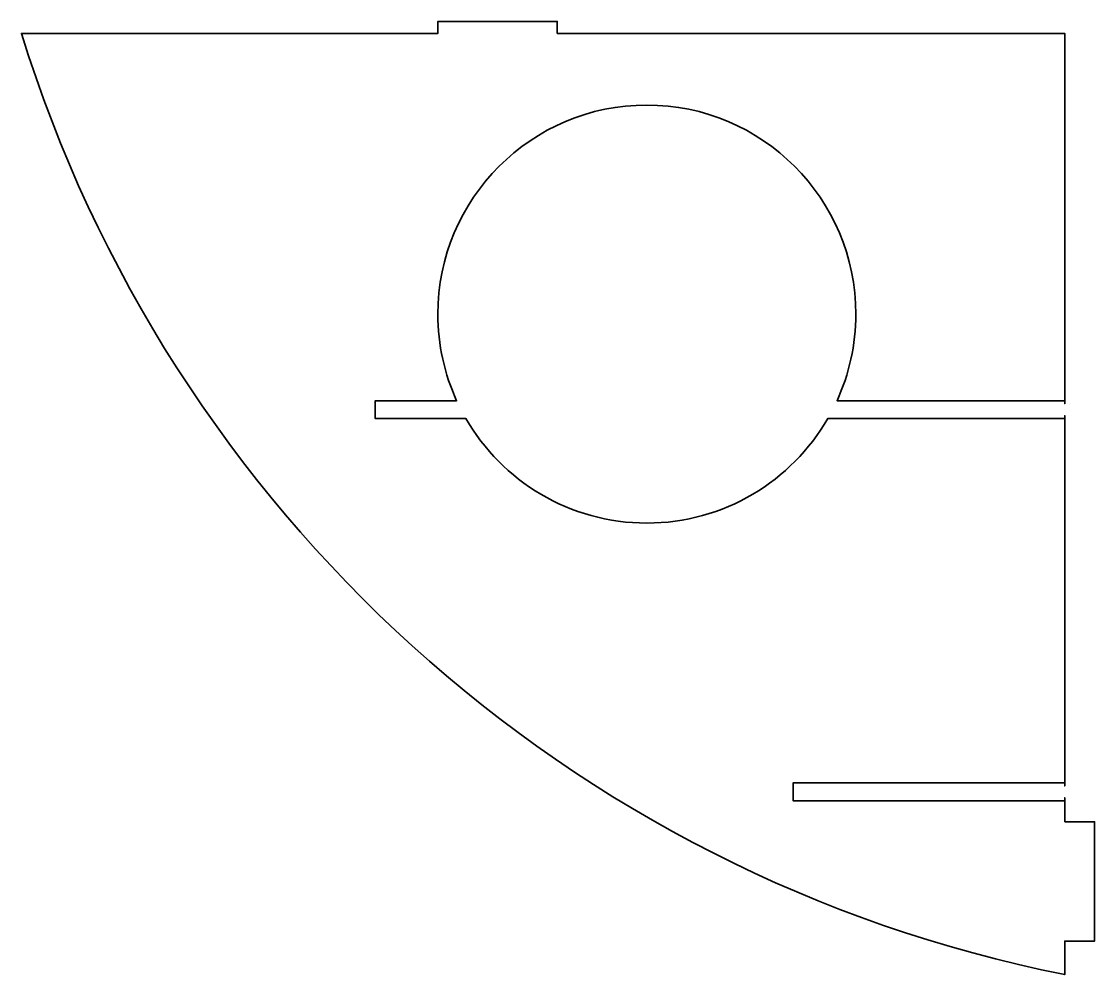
# Model space of a CAD drawing. Header units: millimetres. Extents: x 0 to 180, y 0 to 160.
import ezdxf

# ---------------------------------------------------------------- set-up
doc = ezdxf.new("R2010")
doc.units = ezdxf.units.MM
doc.header["$MEASUREMENT"] = 0
doc.layers.add('_레이어 2', color=7, linetype='Continuous', lineweight=0)

msp = doc.modelspace()

# ---------------------------------------------------------------- linework, layer by layer
at = {"layer": '_레이어 2', "color": 18, "lineweight": 35, "true_color": 0x000000}
msp.add_open_spline([(175, 25.81), (175, 25.81), (175, 29.81), (175, 29.81), (175, 29.81), (175, 29.81), (175, 29.81), (175, 29.81), (175, 29.31), (175, 29.31), (175, 29.31), (129.5, 29.31), (129.5, 29.31), (129.5, 29.31), (129.5, 32.31), (129.5, 32.31), (129.5, 32.31), (175, 32.31), (175, 32.31), (175, 32.31), (175, 31.81), (175, 31.81), (175, 31.81), (175, 31.81), (175, 31.81), (175, 31.81), (175, 93.81), (175, 93.81), (175, 93.81), (175, 93.81), (175, 93.81), (175, 93.81), (175, 93.31), (175, 93.31), (175, 93.31), (135.31, 93.31), (135.31, 93.31), (129.25, 82.85), (117.95, 75.81), (105, 75.81), (92.04, 75.81), (80.74, 82.85), (74.69, 93.31), (74.69, 93.31), (59.5, 93.31), (59.5, 93.31), (59.5, 93.31), (59.5, 96.31), (59.5, 96.31), (59.5, 96.31), (73.14, 96.31), (73.14, 96.31), (71.12, 100.73), (70, 105.64), (70, 110.81), (70, 130.14), (85.67, 145.81), (105, 145.81), (124.33, 145.81), (140, 130.14), (140, 110.81), (140, 105.64), (138.87, 100.73), (136.86, 96.31), (136.86, 96.31), (175, 96.31), (175, 96.31), (175, 96.31), (175, 95.81), (175, 95.81), (175, 95.81), (175, 95.81), (175, 95.81), (175, 95.81), (175, 157.81), (175, 157.81), (175, 157.81), (90, 157.81), (90, 157.81), (90, 157.81), (90, 159.81), (90, 159.81), (90, 159.81), (70, 159.81), (70, 159.81), (70, 159.81), (70, 157.81), (70, 157.81), (70, 157.81), (0.24, 157.81), (0.24, 157.81), (24.92, 77.97), (91.9, 16.7), (175, 0.22), (175, 0.22), (175, 5.81), (175, 5.81), (175, 5.81), (180, 5.81), (180, 5.81), (180, 5.81), (180, 25.81), (180, 25.81), (180, 25.81), (175, 25.81), (175, 25.81), (175, 25.81), (175, 25.81), (175, 25.81)], degree=3, knots=[0, 0, 0, 0, 1, 1, 1, 2, 2, 2, 3, 3, 3, 4, 4, 4, 5, 5, 5, 6, 6, 6, 7, 7, 7, 8, 8, 8, 9, 9, 9, 10, 10, 10, 11, 11, 11, 12, 12, 12, 13, 13, 13, 14, 14, 14, 15, 15, 15, 16, 16, 16, 17, 17, 17, 18, 18, 18, 19, 19, 19, 20, 20, 20, 21, 21, 21, 22, 22, 22, 23, 23, 23, 24, 24, 24, 25, 25, 25, 26, 26, 26, 27, 27, 27, 28, 28, 28, 29, 29, 29, 30, 30, 30, 31, 31, 31, 32, 32, 32, 33, 33, 33, 34, 34, 34, 35, 35, 35, 36, 36, 36, 36], dxfattribs=at)

doc.saveas('drawing.dxf')
